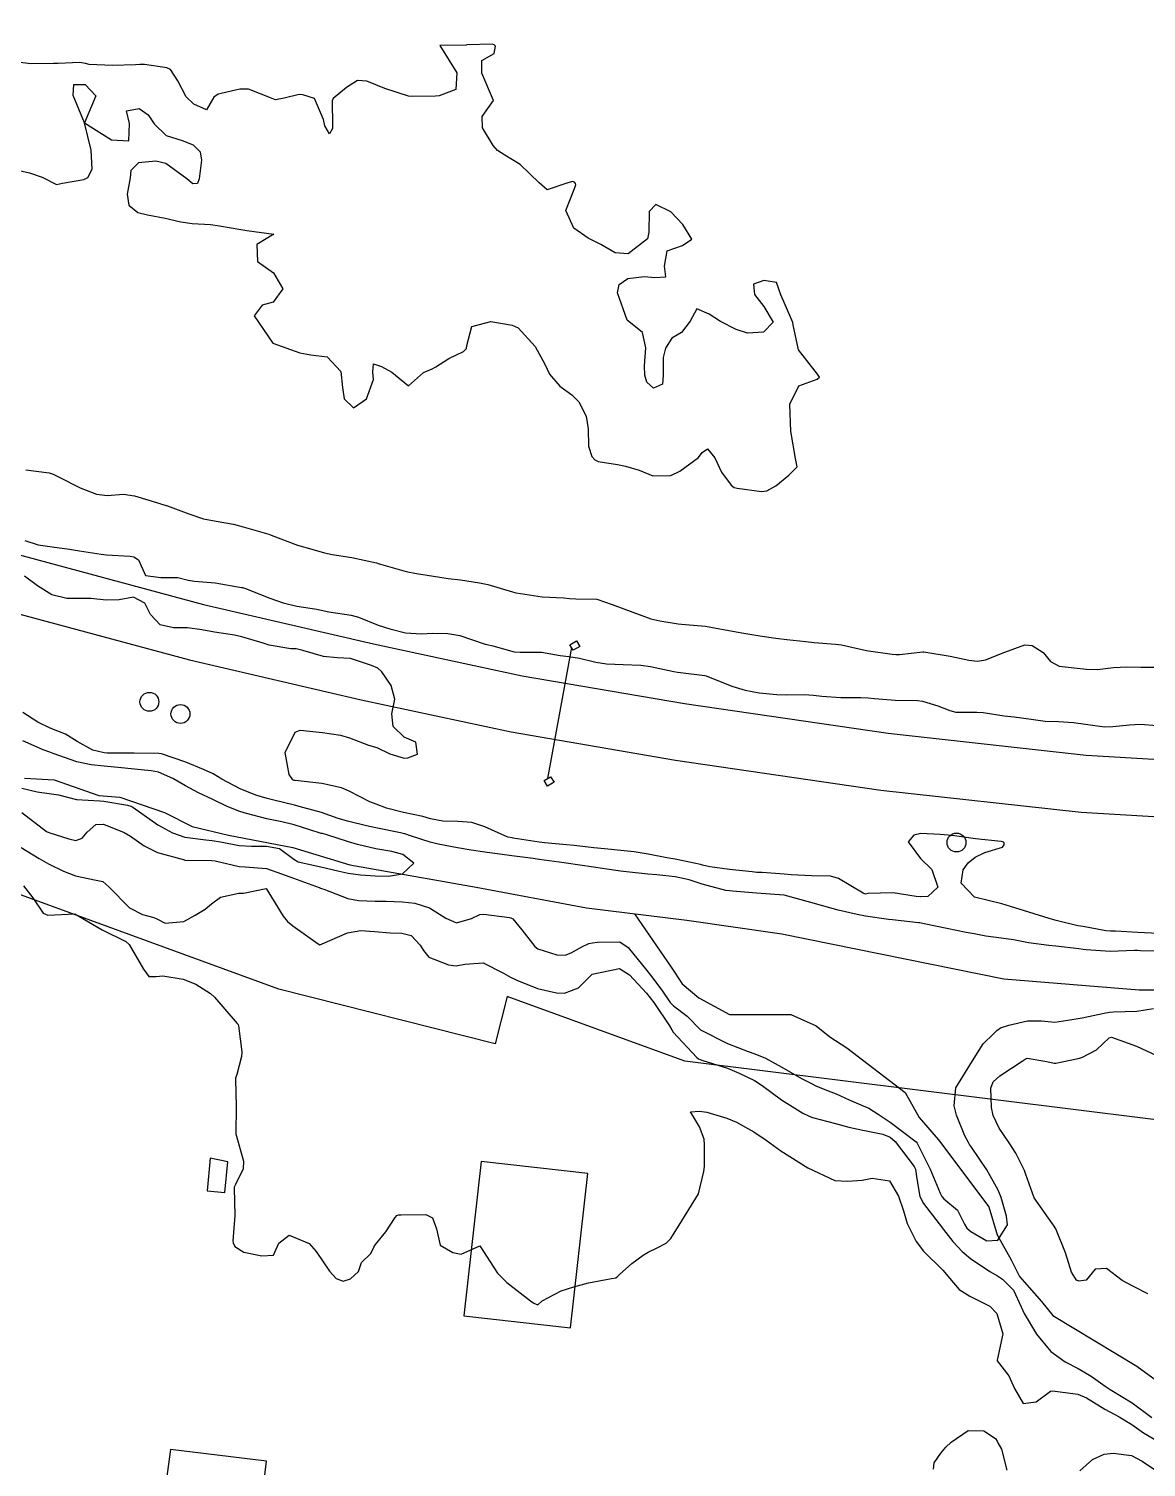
# Model space of a CAD drawing. Header units: metres. Extents: x 307586 to 320046, y 7427249 to 7434250.
# Drawn here: x 314744.7 to 314826.7, y 7431984.7 to 7432090.3 of the extents above; entities that cross this region are included whole.
import ezdxf

# ---------------------------------------------------------------- set-up
doc = ezdxf.new("R2010")
doc.units = ezdxf.units.M
doc.header["$MEASUREMENT"] = 0
for name, color, linetype in [('Curvas de Nivel 1m', 11, 'Continuous'), ('Curvas de Nivel 5m', 15, 'Continuous'), ('Divisa', 42, 'FENCELINE2'), ('Edificações', 30, 'Continuous'), ('Hidrografia', 140, 'Continuous'), ('Linha Férrea', 20, 'Continuous'), ('Portico', 45, 'Continuous'), ('Postes', 20, 'Continuous')]:
    doc.layers.add(name, color=color, linetype=linetype)
doc.linetypes.add('FENCELINE2', pattern='A,0.25,-0.1,[132,ltypeshp.shx,S=0.1,R=0,X=-0.1,Y=0],-0.1,1', length=1.45)

msp = doc.modelspace()

# ---------------------------------------------------------------- linework, layer by layer
at = {"layer": 'Curvas de Nivel 1m', "flags": 128}
for points, elevation in [([(314743.33, 7432080.02), (314744.74, 7432079.7), (314745.66, 7432079.39), (314746.73, 7432078.83), (314747.16, 7432078.95), (314748.73, 7432079.22), (314749.03, 7432079.36), (314749.35, 7432079.96), (314749.26, 7432081.35), (314748.78, 7432083.36), (314747.94, 7432085.37), (314747.99, 7432086.19), (314748.82, 7432086.19), (314749.61, 7432085.35), (314748.78, 7432083.36), (314750.76, 7432082.11), (314752.04, 7432082.04), (314752.08, 7432083.32), (314751.86, 7432084.25), (314752.79, 7432084.41), (314753.44, 7432083.95), (314753.9, 7432083.29), (314754.77, 7432082.43), (314755.95, 7432082.08), (314756.76, 7432081.75), (314757.27, 7432081.25), (314757.37, 7432080.63), (314757.2, 7432079.26), (314757.07, 7432078.92), (314756.73, 7432078.9), (314756.3, 7432079.26), (314754.74, 7432080.39), (314754.01, 7432080.56), (314752.74, 7432080.42), (314752.18, 7432079.87), (314752.12, 7432079.32), (314751.91, 7432078.13), (314752.02, 7432077.32), (314752.7, 7432076.78), (314753.39, 7432076.61), (314754.7, 7432076.38), (314755.86, 7432076.1), (314756.69, 7432075.99), (314758.03, 7432075.91), (314758.69, 7432075.81), (314760.39, 7432075.51), (314760.69, 7432075.46), (314762.68, 7432075.19), (314761.43, 7432074.45), (314761.47, 7432073.2), (314762.65, 7432072.35), (314763.33, 7432071.18), (314762.62, 7432070.22), (314761.82, 7432070), (314761.24, 7432069.2), (314762.59, 7432067.19), (314764.58, 7432066.5), (314765.38, 7432066.35), (314766.58, 7432066.2), (314767.6, 7432065.13), (314767.72, 7432063.96), (314767.83, 7432063.13), (314768.53, 7432062.45), (314769.48, 7432063.11), (314769.99, 7432064.53), (314769.95, 7432065.1), (314769.98, 7432065.69), (314770.57, 7432065.5), (314771.34, 7432065.08), (314772.55, 7432064.07), (314773.66, 7432065.05), (314774.29, 7432065.32), (314774.57, 7432065.46), (314775.53, 7432066.08), (314776.59, 7432066.58), (314776.81, 7432066.8), (314776.84, 7432067.02), (314777.2, 7432068.42), (314778.61, 7432068.78), (314780.17, 7432068.53), (314780.61, 7432068.32), (314781.86, 7432066.96), (314782.57, 7432065.66), (314782.91, 7432064.94), (314783.67, 7432064.05), (314784.55, 7432063.41), (314785.07, 7432062.91), (314785.6, 7432061.84), (314785.75, 7432060.91), (314785.76, 7432059.65), (314786.01, 7432058.9), (314786.23, 7432058.64), (314786.49, 7432058.52), (314787.89, 7432058.29), (314788.49, 7432058.19), (314789.5, 7432057.88), (314790.48, 7432057.46), (314791.81, 7432057.5), (314792.48, 7432057.8), (314793.84, 7432058.81), (314794.12, 7432059.18), (314794.5, 7432059.44), (314795.03, 7432058.79), (314795.53, 7432057.75), (314796.25, 7432056.78), (314796.47, 7432056.62), (314796.67, 7432056.57), (314798.47, 7432056.33), (314798.85, 7432056.37), (314799.53, 7432056.74), (314800.48, 7432057.51), (314801.09, 7432058.12), (314800.97, 7432058.73), (314800.64, 7432060.61), (314800.63, 7432060.73), (314800.54, 7432062.73), (314801.21, 7432064.06), (314802.56, 7432064.57), (314802.73, 7432064.71), (314802.57, 7432064.92), (314801.19, 7432066.72), (314800.8, 7432068.54), (314800.77, 7432068.73), (314800.62, 7432069.05), (314799.88, 7432070.74), (314799.57, 7432071.66), (314798.65, 7432071.8), (314797.89, 7432071.53), (314797.96, 7432070.77), (314798.63, 7432069.89), (314799.33, 7432068.75), (314798.61, 7432068.01), (314797.45, 7432067.93), (314796.61, 7432068.2), (314795.47, 7432068.79), (314794.62, 7432069.32), (314793.71, 7432069.73), (314793.23, 7432068.82), (314792.6, 7432067.98), (314791.88, 7432067.56), (314791.42, 7432066.84), (314791.26, 7432066.16), (314791.26, 7432064.84), (314791.2, 7432064.2), (314790.55, 7432063.9), (314790.04, 7432064.34), (314789.9, 7432064.86), (314789.88, 7432065.55), (314789.97, 7432066.86), (314789.74, 7432067.99), (314788.61, 7432068.88), (314787.89, 7432070.89), (314788.03, 7432071.51), (314788.65, 7432071.95), (314789.88, 7432072.09), (314790.65, 7432072.03), (314791.44, 7432072.06), (314791.35, 7432072.84), (314791.55, 7432073.97), (314792.68, 7432074.36), (314793.35, 7432074.82), (314792.7, 7432075.91), (314791.82, 7432076.84), (314790.72, 7432077.38), (314790.23, 7432076.86), (314790.21, 7432075.34), (314790.11, 7432074.86), (314788.67, 7432073.75), (314787.72, 7432073.84), (314786.68, 7432074.45), (314785.74, 7432074.91), (314784.69, 7432075.63), (314784.11, 7432076.93), (314784.73, 7432078.55), (314784.83, 7432078.82), (314784.81, 7432078.92), (314784.73, 7432079.01), (314784.6, 7432079.05), (314784.19, 7432078.93), (314782.73, 7432078.45), (314782.15, 7432078.96), (314780.75, 7432080.32), (314779.64, 7432080.99), (314779.1, 7432081.33), (314778.77, 7432081.71), (314778, 7432083.01), (314777.96, 7432083.84), (314778.8, 7432085), (314777.93, 7432087.01), (314777.93, 7432087.93), (314778.85, 7432088.46), (314778.94, 7432089), (314778.85, 7432089.1), (314778.73, 7432089.13), (314776.85, 7432089.08), (314776.8, 7432089.07), (314774.85, 7432089.04), (314776.1, 7432087.03), (314776.04, 7432085.8), (314774.81, 7432085.34), (314774.53, 7432085.32), (314772.81, 7432085.29), (314772.55, 7432085.33), (314770.81, 7432085.88), (314769.5, 7432086.43), (314768.82, 7432086.48), (314768, 7432085.95), (314767.03, 7432085.14), (314766.96, 7432084.98), (314766.98, 7432083.14), (314766.98, 7432082.94), (314766.77, 7432082.56), (314766.42, 7432083.14), (314766.33, 7432083.61), (314765.67, 7432085.15), (314764.81, 7432085.43), (314764.53, 7432085.44), (314763.43, 7432085.18), (314762.8, 7432085.06), (314762.44, 7432085.19), (314760.81, 7432085.83), (314760.19, 7432085.84), (314758.81, 7432085.51), (314758.59, 7432085.46), (314758.26, 7432085.25), (314757.73, 7432084.31), (314756.8, 7432084.74), (314756.25, 7432085.27), (314755.64, 7432086.45), (314755.1, 7432087.28), (314754.83, 7432087.41), (314753.18, 7432087.65), (314752.84, 7432087.65), (314752.52, 7432087.62), (314750.84, 7432087.57), (314749.13, 7432087.65), (314748.84, 7432087.71), (314748.43, 7432087.78), (314746.84, 7432087.73), (314746.51, 7432087.71), (314744.84, 7432087.69), (314743.29, 7432087.88)], 727), ([(314744.48, 7432057.91), (314746.18, 7432057.68), (314746.48, 7432057.6), (314746.62, 7432057.53), (314746.91, 7432057.37), (314748.46, 7432056.59), (314749.67, 7432056.13), (314750.45, 7432056.03), (314751.65, 7432056.12), (314752.45, 7432056), (314754.3, 7432055.43), (314754.44, 7432055.39), (314754.86, 7432055.28), (314756.44, 7432054.69), (314757.51, 7432054.32), (314758.43, 7432054.15), (314759.71, 7432053.93), (314760.43, 7432053.74), (314762.3, 7432053.19), (314762.42, 7432053.15), (314762.49, 7432053.12), (314764.41, 7432052.38), (314765.47, 7432052.08), (314766.4, 7432051.81), (314766.96, 7432051.69), (314768.41, 7432051.49), (314770.2, 7432051.09), (314770.4, 7432051.02), (314770.5, 7432050.99), (314772.39, 7432050.44), (314773.15, 7432050.3), (314774.39, 7432050.12), (314775.46, 7432049.95), (314776.38, 7432049.83), (314777.76, 7432049.62), (314778.38, 7432049.49), (314780.18, 7432048.97), (314780.37, 7432048.91), (314780.45, 7432048.89), (314782.37, 7432048.59), (314783.96, 7432048.52), (314784.37, 7432048.48), (314784.84, 7432048.44), (314786.37, 7432048.41), (314787.51, 7432048.03), (314788.36, 7432047.72), (314790.15, 7432047.05), (314790.35, 7432046.98), (314791.01, 7432046.84), (314792.35, 7432046.61), (314792.59, 7432046.58), (314794.35, 7432046.44), (314794.76, 7432046.38), (314796.34, 7432046.08), (314797.18, 7432045.93), (314798.34, 7432045.73), (314799.52, 7432045.55), (314800.33, 7432045.47), (314801.73, 7432045.32), (314802.33, 7432045.25), (314803.9, 7432045.12), (314804.33, 7432045.07), (314806.17, 7432044.66), (314806.32, 7432044.63), (314808.07, 7432044.38), (314808.32, 7432044.36), (314808.59, 7432044.36), (314810.32, 7432044.57), (314810.37, 7432044.57), (314812.32, 7432044.24), (314813.69, 7432043.94), (314814.32, 7432043.87), (314814.91, 7432043.96), (314816.32, 7432044.54), (314817.79, 7432045.07), (314818.33, 7432045.03), (314819.13, 7432044.51), (314819.67, 7432043.85), (314820.31, 7432043.51), (314821.41, 7432043.39), (314822.31, 7432043.28), (314823.12, 7432043.27), (314824.31, 7432043.41), (314825.28, 7432043.46), (314826.31, 7432043.44), (314827.28, 7432043.44)], 728), ([(314744.41, 7432052.73), (314745.37, 7432052.42), (314746.41, 7432052.26), (314747.67, 7432052.09), (314748.4, 7432051.97), (314750.01, 7432051.72), (314750.4, 7432051.68), (314752.13, 7432051.58), (314752.4, 7432051.53), (314752.74, 7432051.3), (314753.25, 7432050.17), (314754.38, 7432050.01), (314755.63, 7432050.02), (314756.38, 7432049.82), (314756.86, 7432049.74), (314758.38, 7432049.61), (314760.29, 7432049.29), (314760.37, 7432049.27), (314760.6, 7432049.21), (314762.37, 7432048.5), (314763.35, 7432048.16), (314764.36, 7432047.92), (314765.82, 7432047.68), (314766.36, 7432047.57), (314766.72, 7432047.5), (314768.35, 7432047.25), (314768.9, 7432047.1), (314770.34, 7432046.52), (314771.19, 7432046.24), (314772.34, 7432045.96), (314773.51, 7432045.88), (314774.34, 7432045.92), (314775.45, 7432045.91), (314776.33, 7432045.75), (314778.19, 7432045.13), (314778.32, 7432045.09), (314778.75, 7432044.99), (314780.32, 7432044.55), (314780.75, 7432044.53), (314782.32, 7432044.53), (314783.68, 7432044.29), (314784.32, 7432044.22), (314785.12, 7432044.1), (314786.31, 7432043.81), (314787.1, 7432043.68), (314788.31, 7432043.62), (314789.6, 7432043.57), (314790.31, 7432043.48), (314792.03, 7432043.11), (314792.31, 7432043.06), (314792.52, 7432043.04), (314794.3, 7432042.83), (314794.41, 7432042.8), (314796.3, 7432042.04), (314797.26, 7432041.74), (314798.29, 7432041.54), (314799.6, 7432041.42), (314800.29, 7432041.4), (314801.59, 7432041.42), (314802.29, 7432041.39), (314802.9, 7432041.31), (314804.29, 7432041.21), (314805.75, 7432041.21), (314806.29, 7432041.18), (314806.77, 7432041.14), (314808.29, 7432041.02), (314809.91, 7432040.99), (314810.29, 7432040.95), (314811.4, 7432040.6), (314812.28, 7432040.25), (314812.73, 7432040.13), (314814.28, 7432040.13), (314814.73, 7432040.11), (314816.27, 7432039.86), (314817.02, 7432039.78), (314818.27, 7432039.62), (314819.29, 7432039.48), (314820.27, 7432039.44), (314821.37, 7432039.38), (314822.26, 7432039.24), (314823.65, 7432039.06), (314824.26, 7432039.07), (314825.48, 7432039.21), (314826.27, 7432039.24), (314827.52, 7432039.15)], 729), ([(314827.57, 7432023.89), (314826.08, 7432023.98), (314824.46, 7432024.06), (314824.08, 7432024.07), (314823.74, 7432024.1), (314822.08, 7432024.4), (314821.69, 7432024.47), (314820.09, 7432024.86), (314819.59, 7432025), (314818.1, 7432025.45), (314816.75, 7432025.88), (314816.11, 7432026.06), (314814.11, 7432026.56), (314813.12, 7432027.58), (314813.27, 7432028.57), (314813.64, 7432029.07), (314814.15, 7432029.49), (314814.87, 7432029.83), (314816.16, 7432030.22), (314816.29, 7432030.4), (314816.27, 7432030.54), (314816.22, 7432030.6), (314816.16, 7432030.62), (314816.07, 7432030.64), (314814.17, 7432030.85), (314812.63, 7432031.05), (314812.17, 7432031.1), (314811.59, 7432031.17), (314810.17, 7432031.23), (314809.66, 7432031.12), (314809.22, 7432030.62), (314810.14, 7432029.39), (314810.97, 7432028.6), (314811.42, 7432027.3), (314810.67, 7432026.6), (314810.14, 7432026.59), (314810.11, 7432026.59), (314809.82, 7432026.61), (314808.12, 7432026.88), (314806.27, 7432026.82), (314806.11, 7432026.78), (314805.92, 7432026.85), (314804.13, 7432027.92), (314803.53, 7432028.09), (314802.13, 7432028.13), (314800.65, 7432028.21), (314800.13, 7432028.26), (314798.51, 7432028.36), (314798.13, 7432028.38), (314797.79, 7432028.41), (314796.13, 7432028.59), (314794.68, 7432028.79), (314794.13, 7432028.91), (314793.98, 7432028.96), (314792.14, 7432029.35), (314791.53, 7432029.45), (314790.15, 7432029.72), (314789.12, 7432029.88), (314788.15, 7432029.99), (314786.94, 7432030.1), (314786.15, 7432030.17), (314784.72, 7432030.35), (314784.16, 7432030.41), (314782.55, 7432030.55), (314782.16, 7432030.6), (314780.24, 7432030.89), (314780.16, 7432030.91), (314779.86, 7432030.97), (314778.17, 7432031.71), (314777.2, 7432032.04), (314776.17, 7432032.11), (314775.07, 7432032.14), (314774.18, 7432032.31), (314773.6, 7432032.47), (314772.18, 7432032.78), (314770.94, 7432033.08), (314770.19, 7432033.38), (314769.72, 7432033.56), (314768.2, 7432034.33), (314767.65, 7432034.57), (314766.2, 7432034.9), (314764.25, 7432035.11), (314764.2, 7432035.12), (314764.17, 7432035.13), (314764.07, 7432035.16), (314763.81, 7432035.56), (314763.51, 7432037.17), (314764.25, 7432038.66), (314764.6, 7432038.81), (314766.25, 7432038.63), (314767.57, 7432038.45), (314768.24, 7432038.24), (314769.63, 7432037.71), (314770.24, 7432037.54), (314771.18, 7432037.08), (314772.23, 7432036.75), (314772.52, 7432036.78), (314773.23, 7432037.05), (314773.1, 7432037.92), (314772.25, 7432038.3), (314771.44, 7432039.08), (314771.33, 7432040.02), (314771.55, 7432041.08), (314771.28, 7432042.1), (314770.6, 7432043.09), (314770.31, 7432043.35), (314769.84, 7432043.56), (314768.31, 7432044.06), (314767.32, 7432044.13), (314766.31, 7432044.22), (314764.81, 7432044.66), (314764.32, 7432044.79), (314763.92, 7432044.77), (314762.32, 7432045.05), (314761.88, 7432045.19), (314760.33, 7432045.66), (314759.78, 7432045.77), (314758.33, 7432046.01), (314757.4, 7432046.18), (314756.34, 7432046.31), (314755.3, 7432046.31), (314754.34, 7432046.53), (314753.61, 7432047.29), (314753.2, 7432048.14), (314752.37, 7432048.56), (314751.32, 7432048.37), (314750.36, 7432048.35), (314749.24, 7432048.46), (314748.36, 7432048.48), (314747.48, 7432048.48), (314746.37, 7432048.73), (314745.33, 7432049.39), (314744.38, 7432050.1)], 729), ([(314828.06, 7432022.6), (314826.28, 7432022.63), (314826.07, 7432022.65), (314825.84, 7432022.65), (314824.06, 7432022.57), (314822.3, 7432022.7), (314822.07, 7432022.73), (314821.77, 7432022.77), (314820.07, 7432022.96), (314819.55, 7432023.01), (314818.07, 7432023.22), (314816.97, 7432023.43), (314816.07, 7432023.55), (314814.94, 7432023.69), (314814.08, 7432023.86), (314813.49, 7432023.98), (314812.08, 7432024.26), (314810.41, 7432024.61), (314810.08, 7432024.68), (314810, 7432024.69), (314808.09, 7432024.9), (314807.79, 7432024.93), (314806.09, 7432025.16), (314805.48, 7432025.28), (314804.1, 7432025.6), (314802.86, 7432025.94), (314802.1, 7432026.17), (314800.14, 7432026.71), (314800.11, 7432026.71), (314799.79, 7432026.73), (314798.11, 7432026.85), (314796.33, 7432026.99), (314796.12, 7432027.02), (314795.84, 7432027.05), (314794.12, 7432027.51), (314793.15, 7432027.84), (314792.13, 7432028.06), (314790.78, 7432028.19), (314790.13, 7432028.24), (314788.57, 7432028.43), (314788.13, 7432028.48), (314787.77, 7432028.52), (314786.13, 7432028.76), (314785.13, 7432028.91), (314784.13, 7432029.05), (314783.98, 7432029.07), (314782.14, 7432029.33), (314781.7, 7432029.39), (314780.14, 7432029.6), (314779.43, 7432029.69), (314778.15, 7432029.85), (314777.15, 7432030.01), (314776.15, 7432030.19), (314774.73, 7432030.46), (314774.16, 7432030.59), (314772.71, 7432031.06), (314772.3, 7432031.2), (314772.16, 7432031.24), (314771.96, 7432031.28), (314770.17, 7432031.64), (314769.47, 7432031.8), (314768.17, 7432032.11), (314767.39, 7432032.34), (314766.18, 7432032.76), (314764.81, 7432033.15), (314764.18, 7432033.3), (314762.68, 7432033.67), (314762.19, 7432033.79), (314761.35, 7432034.04), (314760.2, 7432034.51), (314758.85, 7432035.22), (314758.21, 7432035.6), (314757.52, 7432035.93), (314756.22, 7432036.46), (314754.43, 7432037.08), (314754.23, 7432037.11), (314752.42, 7432037.12), (314752.23, 7432037.12), (314750.44, 7432037.12), (314750.23, 7432037.14), (314749.4, 7432037.34), (314748.24, 7432037.98), (314747.39, 7432038.51), (314746.25, 7432038.95), (314745.35, 7432039.39), (314744.26, 7432040.12)], 728), ([(314744.19, 7432034.55), (314745.3, 7432034.28), (314746.19, 7432034.17), (314746.88, 7432034.06), (314748.19, 7432033.73), (314749.9, 7432033.62), (314750.19, 7432033.6), (314751.94, 7432033.31), (314752.18, 7432033.24), (314752.32, 7432033.17), (314754.16, 7432031.87), (314755.23, 7432031.27), (314756.15, 7432030.97), (314757.68, 7432030.77), (314758.15, 7432030.73), (314758.76, 7432030.61), (314760.14, 7432030.36), (314761.04, 7432030.3), (314762.14, 7432030.3), (314763.1, 7432030.13), (314764.13, 7432029.35), (314764.47, 7432029.16), (314766.13, 7432028.78), (314767.47, 7432028.46), (314768.12, 7432028.31), (314769.04, 7432028.19), (314770.12, 7432028.13), (314771.1, 7432028.1), (314772.13, 7432028.28), (314772.96, 7432029.06), (314772.14, 7432029.7), (314771.33, 7432029.9), (314770.15, 7432030.11), (314768.82, 7432030.43), (314768.16, 7432030.62), (314766.56, 7432031.13), (314766.25, 7432031.22), (314766.16, 7432031.24), (314766.01, 7432031.29), (314764.16, 7432031.87), (314763.26, 7432032.08), (314762.17, 7432032.31), (314760.68, 7432032.7), (314760.18, 7432032.84), (314759.25, 7432033.22), (314758.19, 7432033.72), (314757.15, 7432034.21), (314756.2, 7432034.73), (314755.26, 7432035.27), (314754.21, 7432035.72), (314753.67, 7432035.83), (314752.21, 7432035.98), (314751.49, 7432036.04), (314750.22, 7432036.18), (314749.27, 7432036.28), (314748.22, 7432036.48), (314746.49, 7432037.11), (314746.23, 7432037.21), (314745.75, 7432037.38), (314744.24, 7432038.04)], 727), ([(314744.17, 7432032.76), (314745.98, 7432031.38), (314746.15, 7432031.3), (314747.62, 7432030.83), (314748.15, 7432030.71), (314748.61, 7432030.88), (314748.98, 7432031.34), (314749.6, 7432031.89), (314750.16, 7432031.91), (314751.68, 7432031.31), (314752.15, 7432031.03), (314753.16, 7432030.32), (314754.14, 7432029.83), (314756.11, 7432029.29), (314756.13, 7432029.28), (314756.15, 7432029.28), (314758.13, 7432029.26), (314758.38, 7432029.23), (314760.13, 7432028.81), (314760.56, 7432028.78), (314762.13, 7432028.66), (314763.23, 7432028.28), (314764.12, 7432027.95), (314766, 7432027.26), (314766.11, 7432027.22), (314766.18, 7432027.2), (314766.34, 7432027.14), (314768.1, 7432026.46), (314768.89, 7432026.31), (314770.1, 7432026.26), (314770.92, 7432026.26), (314772.1, 7432026.23), (314773.03, 7432026.13), (314774.09, 7432025.77), (314775.29, 7432025.03), (314776.08, 7432024.68), (314777.18, 7432025), (314777.79, 7432025.3), (314778.09, 7432025.32), (314779.98, 7432025.07), (314780.08, 7432025.05), (314780.21, 7432024.97), (314780.87, 7432024.17), (314781.83, 7432022.95), (314782.06, 7432022.77), (314783.45, 7432022.32), (314784.06, 7432022.3), (314784.49, 7432022.48), (314785.27, 7432022.91), (314785.8, 7432023.16), (314786.07, 7432023.22), (314786.43, 7432023.26), (314788.07, 7432023.28), (314788.68, 7432022.86), (314790.05, 7432021.18), (314790.31, 7432020.85), (314791.14, 7432019.73), (314791.77, 7432018.83), (314792.01, 7432018.58), (314793.02, 7432017.84), (314793.99, 7432016.83), (314794.03, 7432016.8), (314795.98, 7432015.82), (314797.49, 7432015.24), (314797.97, 7432015.08), (314798.76, 7432014.74), (314799.96, 7432014.08), (314801.4, 7432013.26), (314801.95, 7432013), (314802.13, 7432012.89), (314802.51, 7432012.7), (314803.55, 7432012.29), (314803.94, 7432012.14), (314804.91, 7432011.69), (314805.93, 7432011.25), (314806.35, 7432011.07), (314807.03, 7432010.64), (314807.91, 7432010.06), (314809.82, 7432008.61), (314809.89, 7432008.51), (314810.84, 7432006.6), (314811.59, 7432004.85), (314811.7, 7432004.59), (314811.84, 7432004.42), (314812.85, 7432003.6), (314813.37, 7432002.57), (314813.54, 7432002.28), (314813.82, 7432002.03), (314815, 7432001.36), (314815.81, 7432001.4), (314816.52, 7432002.53), (314816.46, 7432003.16), (314816.05, 7432004.54), (314815.85, 7432005.06), (314815, 7432006.55), (314813.89, 7432008.21), (314813.74, 7432008.41), (314813.65, 7432008.56), (314813.4, 7432009.06), (314812.78, 7432010.58), (314812.61, 7432011.26), (314812.74, 7432012.58), (314813.96, 7432014.56), (314814.73, 7432015.81), (314815.49, 7432016.54), (314815.75, 7432016.79), (314816, 7432016.97), (314816.63, 7432017.16), (314818, 7432017.5), (314819.02, 7432017.49), (314820, 7432017.39), (314820.96, 7432017.53), (314822.01, 7432017.71), (314823.62, 7432018.05), (314824.01, 7432018.13), (314824.3, 7432018.14), (314826.01, 7432018.2), (314827.23, 7432018.4)], 728), ([(314744.14, 7432030.2), (314745.46, 7432029.39), (314746.13, 7432029), (314747.23, 7432028.47), (314748.12, 7432028.12), (314749.64, 7432027.82), (314750.12, 7432027.71), (314750.57, 7432027.33), (314752.09, 7432025.78), (314753.03, 7432025.3), (314753.86, 7432025.06), (314754.08, 7432024.96), (314754.7, 7432024.65), (314756.08, 7432024.77), (314756.9, 7432025.25), (314757.63, 7432025.69), (314758.1, 7432026.08), (314758.76, 7432026.56), (314760.11, 7432026.85), (314760.45, 7432026.86), (314762.11, 7432027.19), (314763.36, 7432025.17), (314763.68, 7432024.77), (314764.08, 7432024.46), (314765.93, 7432023.14), (314766.06, 7432023.07), (314766.23, 7432023.14), (314768.07, 7432023.94), (314769.06, 7432024.11), (314770.07, 7432024.04), (314771.21, 7432023.94), (314772.07, 7432023.92), (314772.76, 7432023.75), (314773.41, 7432023.05), (314773.65, 7432022.64), (314774.05, 7432022.16), (314775.49, 7432021.59), (314776.05, 7432021.53), (314776.69, 7432021.65), (314778.05, 7432021.74), (314779.53, 7432020.98), (314780.04, 7432020.7), (314780.52, 7432020.48), (314782.03, 7432019.86), (314783.41, 7432019.54), (314784.02, 7432019.53), (314785.03, 7432019.9), (314786.04, 7432020.9), (314788.05, 7432021.33), (314788.78, 7432020.86), (314790.02, 7432019.52), (314790.56, 7432018.84), (314791.71, 7432017.12), (314791.88, 7432016.83), (314791.99, 7432016.65), (314793.71, 7432014.8), (314793.85, 7432014.69), (314793.96, 7432014.64), (314794.17, 7432014.59), (314795.96, 7432014.01), (314796.84, 7432013.65), (314797.95, 7432013.1), (314798.51, 7432012.74), (314799.93, 7432011.69), (314801.49, 7432010.71), (314801.92, 7432010.51), (314802.22, 7432010.4), (314803.91, 7432009.95), (314804.88, 7432009.7), (314805.9, 7432009.46), (314807.37, 7432009.17), (314807.9, 7432008.96), (314808.29, 7432008.63), (314809.68, 7432006.81), (314809.77, 7432006.61), (314809.86, 7432005.9), (314810.1, 7432004.61), (314810.36, 7432004.09), (314811.51, 7432002.59), (314811.82, 7432002.18), (314812.52, 7432001.29), (314813.19, 7432000.57), (314813.8, 7432000.05), (314815.23, 7431999.09), (314815.78, 7431998.77), (314816.15, 7431998.53), (314816.97, 7431997.73), (314817.53, 7431996.51), (314817.75, 7431996.01), (314818.64, 7431994.5), (314819.71, 7431993.24), (314820.76, 7431992.48), (314821.7, 7431991.98), (314822.66, 7431991.42), (314823.69, 7431990.69), (314824.06, 7431990.44), (314825.67, 7431989.46), (314827.11, 7431988.4)], 729), ([(314826.82, 7431997.46), (314825.77, 7431997.99), (314824.95, 7431998.43), (314823.79, 7431999.31), (314822.95, 7431999.28), (314822.3, 7431998.46), (314821.77, 7431998.38), (314821.59, 7431998.47), (314821.21, 7431999.04), (314820.78, 7432000.48), (314820.07, 7432002.23), (314819.91, 7432002.49), (314819.82, 7432002.6), (314818.49, 7432004.5), (314817.87, 7432006.22), (314817.78, 7432006.51), (314817.14, 7432007.78), (314816.64, 7432008.53), (314815.91, 7432009.62), (314815.48, 7432010.54), (314815.35, 7432011.12), (314815.31, 7432012.55), (314815.48, 7432013.01), (314815.95, 7432013.45), (314817.61, 7432014.52), (314817.81, 7432014.67), (314817.97, 7432014.75), (314819.41, 7432014.5), (314819.96, 7432014.38), (314820.07, 7432014.38), (314820.54, 7432014.48), (314821.71, 7432014.73), (314821.97, 7432014.8), (314823.06, 7432015.37), (314823.99, 7432016.24), (314824.15, 7432016.28), (314825.98, 7432015.63), (314827.4, 7432014.97)], 729), ([(314811.1, 7431984.6), (314811.15, 7431985.06), (314811.62, 7431985.78), (314812, 7431986.21), (314812.38, 7431986.58), (314813.64, 7431987.43), (314814.78, 7431987.41), (314815.64, 7431986.86), (314815.76, 7431986.66), (314815.82, 7431986.54), (314816.09, 7431986.07), (314816.47, 7431984.53)], 731), ([(314821.83, 7431984.47), (314822.75, 7431985.32), (314823.62, 7431985.69), (314824.29, 7431985.77), (314825.62, 7431985.6), (314826.4, 7431985.18), (314827.61, 7431984.39)], 731)]:
    msp.add_lwpolyline(points, dxfattribs=dict(at, elevation=elevation))
at = {"layer": 'Curvas de Nivel 5m', "elevation": 730, "flags": 128}
msp.add_lwpolyline([(314744.3, 7432027.4), (314744.98, 7432026.51), (314745.75, 7432025.38), (314746.08, 7432025.24), (314748.08, 7432025.35), (314750.07, 7432024.16), (314751.8, 7432023.31), (314752.06, 7432023.08), (314753.12, 7432021.29), (314753.49, 7432020.75), (314754.03, 7432020.73), (314754.52, 7432020.79), (314756.03, 7432020.55), (314756.95, 7432020.17), (314758.02, 7432019.49), (314758.33, 7432019.23), (314759.99, 7432017.3), (314760.06, 7432017.21), (314760.09, 7432017.11), (314760.32, 7432015.21), (314760.31, 7432014.86), (314759.95, 7432013.54), (314759.86, 7432013.29), (314759.85, 7432013.21), (314759.91, 7432011.21), (314759.89, 7432009.21), (314760.44, 7432007.2), (314760.43, 7432006.64), (314759.85, 7432005.48), (314759.77, 7432005.28), (314759.77, 7432005.21), (314759.82, 7432003.21), (314759.67, 7432001.34), (314759.68, 7432001.21), (314759.8, 7432000.93), (314760.46, 7432000.53), (314761.79, 7432000.26), (314762.66, 7432000.31), (314763.04, 7432001.17), (314763.81, 7432001.76), (314765.26, 7432001.15), (314765.79, 7432000.56), (314766.77, 7431999.13), (314767.24, 7431998.59), (314767.77, 7431998.4), (314768.31, 7431998.56), (314768.88, 7431999.1), (314769.12, 7431999.76), (314769.79, 7432000.42), (314770.01, 7432000.88), (314770.13, 7432001.09), (314770.89, 7432002), (314771.59, 7432003.07), (314771.69, 7432003.2), (314771.82, 7432003.25), (314772.02, 7432003.26), (314773.83, 7432003.28), (314774.31, 7432003.04), (314774.62, 7432002.22), (314774.88, 7432001.03), (314775.8, 7432000.5), (314776.42, 7432000.38), (314777.8, 7432000.99), (314779.09, 7431998.98), (314779.77, 7431998.3), (314781.52, 7431996.95), (314781.75, 7431996.78), (314782.04, 7431996.66), (314782.36, 7431996.94), (314783.76, 7431997.69), (314784.7, 7431997.98), (314785.77, 7431998.27), (314787.47, 7431998.58), (314787.77, 7431998.63), (314787.91, 7431998.73), (314788.05, 7431998.87), (314788.96, 7431999.69), (314789.79, 7432000.31), (314790.14, 7432000.51), (314790.82, 7432000.84), (314791.47, 7432001.17), (314791.81, 7432001.53), (314792.61, 7432002.82), (314793.84, 7432004.8), (314794.23, 7432006.43), (314794.29, 7432006.8), (314794.29, 7432008.4), (314794.25, 7432008.8), (314793.91, 7432009.71), (314793.26, 7432010.81), (314793.92, 7432010.86), (314794.46, 7432010.79), (314795.92, 7432010.36), (314796.63, 7432010.05), (314797.9, 7432009.35), (314798.81, 7432008.74), (314799.89, 7432007.94), (314801.87, 7432006.71), (314803.86, 7432005.78), (314804.8, 7432005.73), (314805.86, 7432005.79), (314806.58, 7432005.94), (314807.86, 7432005.75), (314808.53, 7432004.62), (314808.89, 7432003.56), (314809.15, 7432002.62), (314809.81, 7432001.29), (314810.36, 7432000.6), (314811.78, 7431999.2), (314812.3, 7431998.58), (314812.97, 7431997.78), (314813.76, 7431997.28), (314815.23, 7431996.55), (314815.75, 7431996.02), (314816.17, 7431994.53), (314815.76, 7431992.6), (314815.76, 7431992.54), (314816.61, 7431991.45), (314817.03, 7431990.52), (314817.67, 7431989.42), (314818.63, 7431989.54), (314819.68, 7431990.32), (314819.82, 7431990.35), (314821.68, 7431990.11), (314822.32, 7431989.82), (314823.66, 7431989), (314824.73, 7431988.43), (314825.65, 7431987.88), (314826.5, 7431987.26), (314827.64, 7431986.6)], dxfattribs=at)
at = {"layer": 'Divisa'}
msp.add_lwpolyline([(314855.34, 7432006.76), (314792.84, 7432014.53), (314779.79, 7432019.27), (314778.92, 7432015.81), (314763.05, 7432019.8), (314731.07, 7432031.47), (314731.48, 7432033.7), (314721.02, 7432037.58), (314664.63, 7432059.4), (314647.67, 7432068.49), (314617.97, 7432086.19), (314598.83, 7432089.16), (314596.88, 7432098.98)], dxfattribs=at)
at = {"layer": 'Edificações'}
for points in [[(314758, 7432007.42), (314757.78, 7432005.02), (314759.08, 7432004.9), (314759.29, 7432007.15)], [(314777.88, 7432007.17), (314776.61, 7431995.84), (314784.46, 7431994.96), (314785.73, 7432006.29)], [(314753.59, 7431975.1), (314746.27, 7431975.88), (314745.29, 7431968.54), (314749.27, 7431968.01), (314748.09, 7431958.02), (314758.68, 7431956.68), (314762.13, 7431985.18), (314755.09, 7431986.04)]]:
    msp.add_lwpolyline(points, close=True, dxfattribs=at)
at = {"layer": 'Hidrografia'}
msp.add_lwpolyline([(314744.38, 7432035.29), (314746.54, 7432035.17), (314749.83, 7432034.03), (314751.36, 7432033.9), (314754.65, 7432032.76), (314756.68, 7432031.75), (314759.34, 7432031.11), (314764.08, 7432030.2), (314768.26, 7432028.94), (314777.52, 7432027.29), (314785.63, 7432025.77), (314792.98, 7432024.88), (314799.95, 7432023.87), (314816.25, 7432020.58), (314826.18, 7432019.77), (314832.66, 7432019.77)], dxfattribs=at)
at = {"layer": 'Hidrografia', "elevation": 728.2}
msp.add_lwpolyline([(314789.15, 7432025.34), (314791.83, 7432021.42), (314792.65, 7432020.2), (314793.88, 7432019.18), (314796.13, 7432017.95), (314797.97, 7432017.95), (314800.63, 7432017.95), (314802.47, 7432017.13), (314803.49, 7432016.31), (314804.72, 7432015.5), (314809.01, 7432012.23), (314810.03, 7432010.39), (314811.47, 7432008.75), (314815.15, 7432003.85), (314815.76, 7432001.8), (314816.78, 7431999.96), (314817.4, 7431998.74), (314819.03, 7431996.9), (314819.85, 7431995.87), (314826.01, 7431992.16), (314828.26, 7431990.52)], dxfattribs=at)
at = {"layer": 'Linha Férrea'}
for points in [[(314632.19, 7432097.25), (314643.88, 7432089.99), (314665.11, 7432078.58), (314684.44, 7432069.06), (314707.21, 7432059.5), (314720.25, 7432054.96), (314729.5, 7432051.73), (314741.83, 7432047.92), (314756.49, 7432043.96), (314769.08, 7432041.04), (314780.1, 7432038.68), (314792.16, 7432036.61), (314807.23, 7432034.42), (314821.94, 7432032.8), (314839.13, 7432031.77)], [(314645.99, 7432093.63), (314667.03, 7432082.31), (314686.18, 7432072.89), (314708.72, 7432063.42), (314721.64, 7432058.92), (314730.81, 7432055.72), (314743, 7432051.95), (314757.51, 7432048.04), (314769.99, 7432045.14), (314780.89, 7432042.8), (314792.81, 7432040.76), (314807.76, 7432038.59), (314822.3, 7432036.99), (314839.27, 7432035.97)]]:
    msp.add_lwpolyline(points, dxfattribs=at)
at = {"layer": 'Portico'}
msp.add_lwpolyline([(314784.53, 7432044.88), (314782.75, 7432035.26)], dxfattribs=at)
for points in [[(314785.13, 7432044.96), (314784.65, 7432044.67), (314784.4, 7432045.08), (314784.88, 7432045.37)], [(314783.24, 7432034.99), (314782.76, 7432034.7), (314782.51, 7432035.11), (314782.99, 7432035.4)]]:
    msp.add_lwpolyline(points, close=True, dxfattribs=at)
at = {"layer": 'Postes'}
for centre in [(314753.54, 7432040.89), (314755.82, 7432040), (314812.78, 7432030.57)]:
    msp.add_circle(centre, 0.694, dxfattribs=at)

doc.saveas('drawing.dxf')
